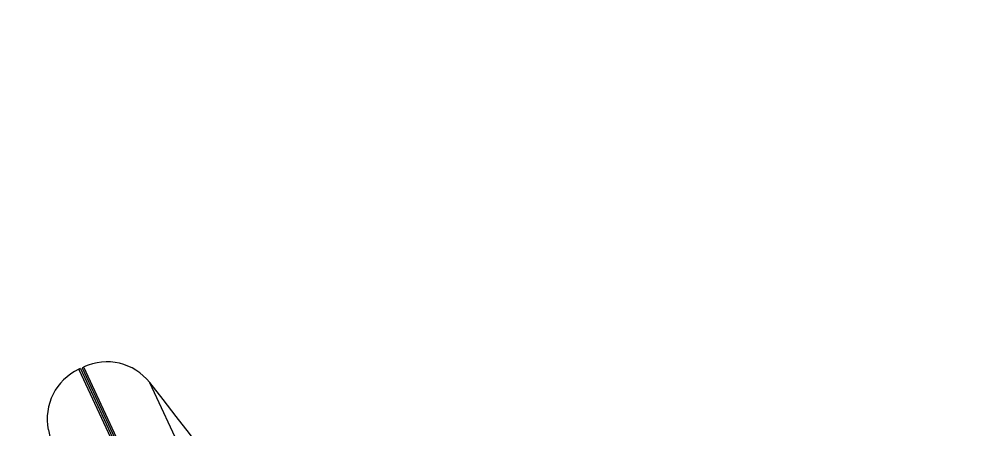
# Model space of a CAD drawing. Header units: millimetres. Extents: x 6110 to 6704, y -2661 to -1821.
# Drawn here: x 6571.01 to 6584.19, y -2156.9 to -2151.27 of the extents above; entities that cross this region are included whole.
import ezdxf

# ---------------------------------------------------------------- set-up
doc = ezdxf.new("R2010")
doc.units = ezdxf.units.MM
doc.header["$LTSCALE"] = 0.1
doc.linetypes.add('HIDDEN2', pattern=[4.7625, 3.175, -1.5875])
doc.layers.add('1', color=4, linetype='HIDDEN2', lineweight=13)
doc.layers.add('DIM', color=3, linetype='Continuous', lineweight=9)

msp = doc.modelspace()

# ---------------------------------------------------------------- hatches: boundary and pattern name
at = {"layer": 'DIM'}
h = msp.add_hatch(dxfattribs=at)
h.set_pattern_fill('ANSI31', color=2)
edge = h.paths.add_edge_path()
edge.add_line((6619.617, -2595.98), (6619.617, -1962.206))
edge.add_line((6634.617, -1966.11), (6619.617, -1966.11))
edge.add_line((6634.617, -2610.98), (6634.617, -1966.11))
edge.add_line((6634.617, -2610.98), (6184.457, -2610.98))
edge.add_line((6619.617, -2595.98), (6184.457, -2595.98))
edge.add_line((6184.457, -2610.98), (6184.457, -2595.98))

# ---------------------------------------------------------------- linework, layer by layer
at = {"layer": '1', "color": 7, "linetype": 'Continuous', "lineweight": -3}
for p, q in [((6571.855, -2156.058), (6571.832, -2156.069)), ((6571.832, -2156.069), (6582.923, -2179.852)), ((6571.855, -2156.058), (6582.61, -2179.122)), ((6571.901, -2156.037), (6571.878, -2156.047)), ((6571.878, -2156.047), (6582.634, -2179.115)), ((6583.239, -2180.353), (6571.901, -2156.037)), ((6572.804, -2156.249), (6583.941, -2180.131))]:
    msp.add_line(p, q, dxfattribs=at)
for centre, radius, start, end in [((6572.218, -2156.716), 0.75, 38.5173, 115), ((6572.149, -2156.748), 0.75, 115, 191.4827), ((6541.508, -2181.159), 40, 25, 38.5173), ((6610.614, -2148.935), 40, 191.4827, 194.1214)]:
    msp.add_arc(centre, radius, start, end, dxfattribs=at)

doc.saveas('drawing.dxf')
